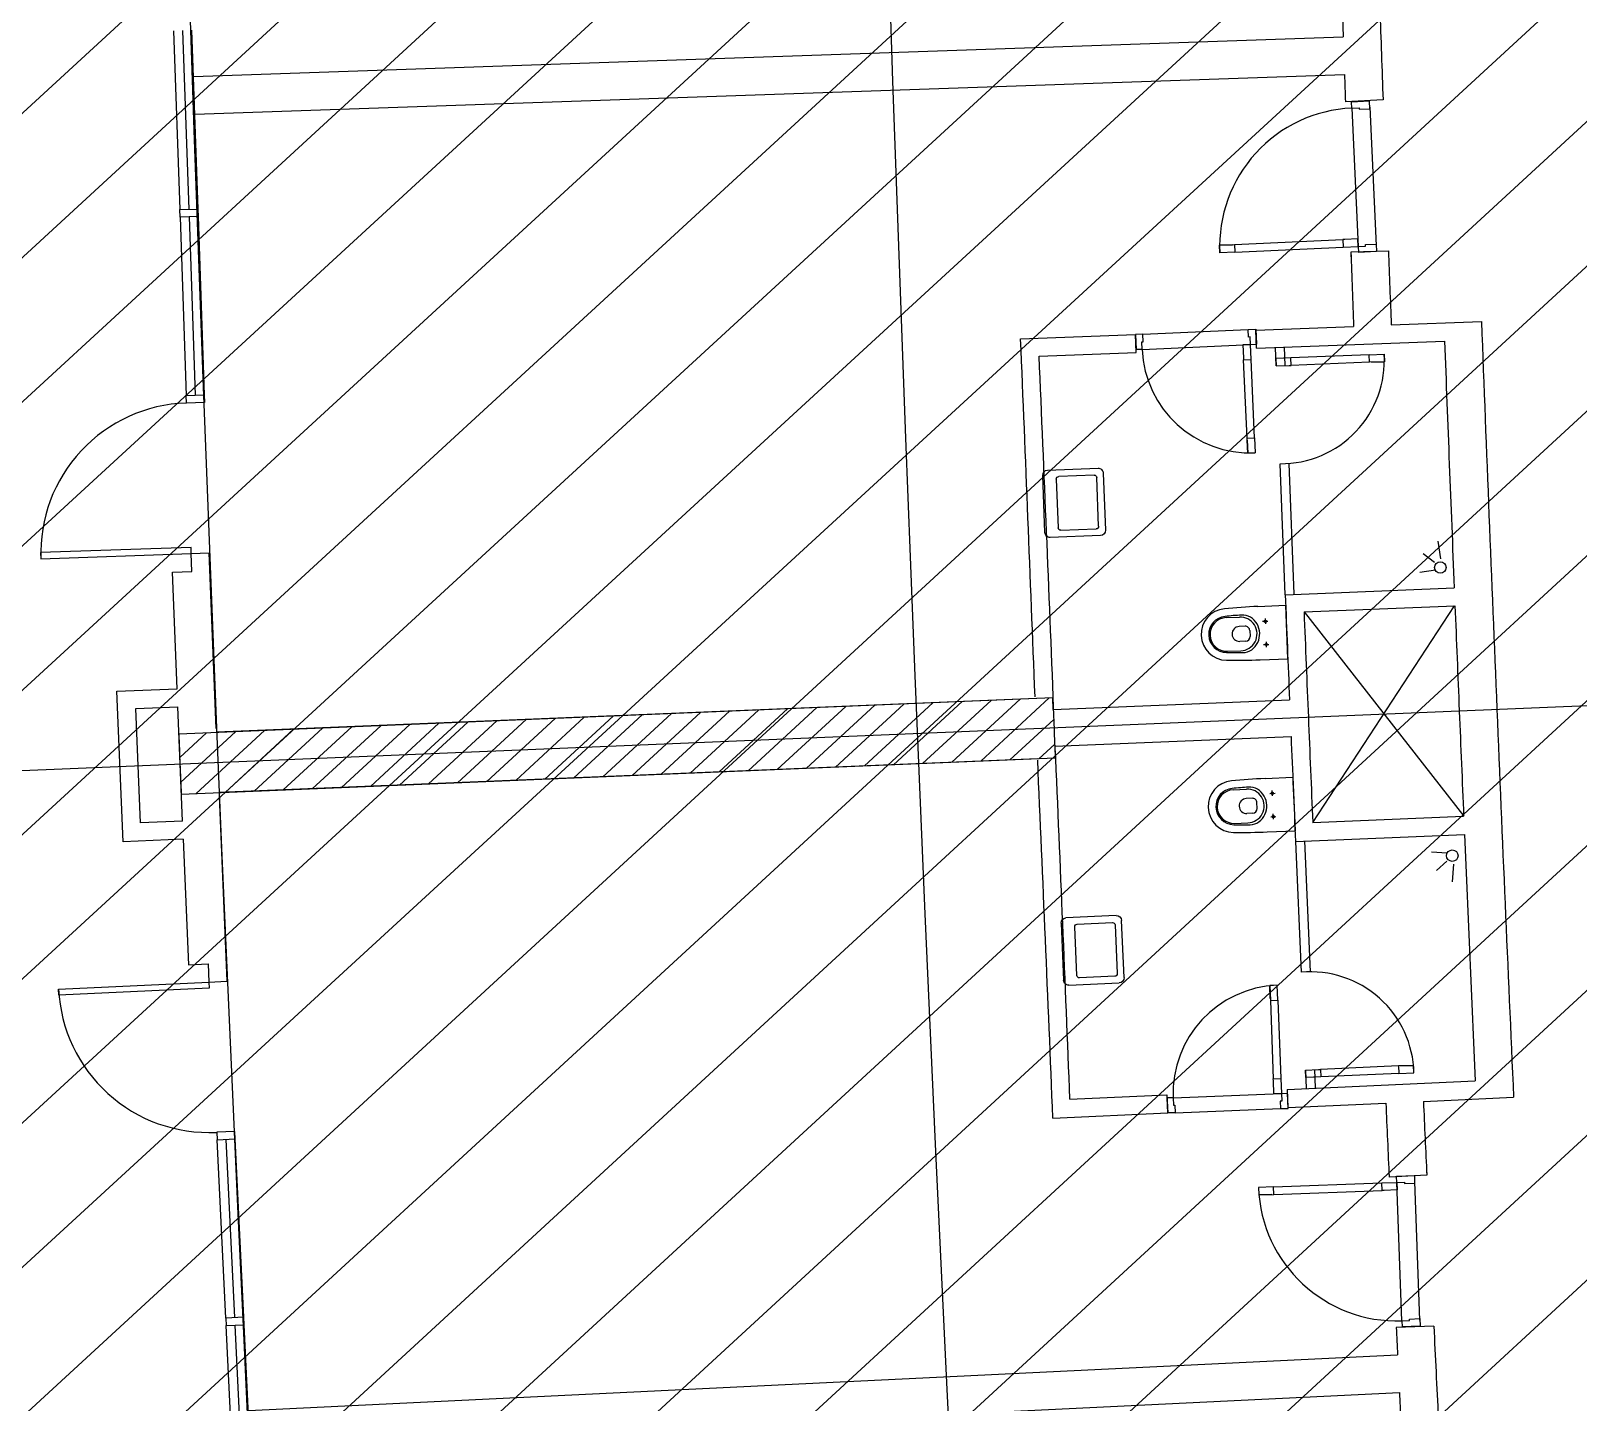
# Model space of a CAD drawing. Extents: x -678889171 to 586587, y -792238163 to 335485.
# Drawn here: x -678784706 to -678774428, y -792076252 to -792067143 of the extents above; entities that cross this region are included whole.
import ezdxf
from ezdxf.enums import TextEntityAlignment as Align

# ---------------------------------------------------------------- set-up
doc = ezdxf.new("R2010")
doc.units = 0
doc.header["$MEASUREMENT"] = 0
for name, color, linetype in [('A-FLOR-PATT', 252, 'Continuous'), ('A-SITE-PATT', 252, 'Continuous'), ('A-WALL', 252, 'Continuous')]:
    doc.layers.add(name, color=color, linetype=linetype)
doc.layers.add('BASEMENT3 LAYOUT$0$HATCH7', color=252, linetype='Continuous', lineweight=15)
doc.styles.add('Ground floor Towers$0$$Bas01-Rname$0$EN-SC', font='swissc.ttf')
doc.styles.add('Ground floor Towers$0$$Bas01-Rname$0$EN-SCL', font='swisscl.ttf')
doc.styles.add('Ground floor Towers$0$04-Ground Floor$0$V2-lower ground$0$LEVEL  FOR LICENSE LOWER GR$0$$LG- LEVEL$0$AR-SR', font='sarb.shx')

# ---------------------------------------------------------------- blocks, each defined once
blk = doc.blocks.new('A$C61C61320')
at = {"layer": 'BASEMENT3 LAYOUT$0$HATCH7'}
h = blk.add_hatch(dxfattribs=at)
h.set_pattern_fill('JIS_WOOD', color=256, scale=1000, style=0)
h.set_pattern_definition([(45, (-95575.72641586163, -175160.5677797335), (-499.9999991609842, 499.9999991609843), [])])
edge = h.paths.add_edge_path()
edge.add_line((-93671.42387769371, -154054.9431899884), (-93352.28011348587, -174711.9075518902))
edge.add_line((-93352.28011348587, -174711.9075518902), (-49398.28305342048, -174321.9428492732))
edge.add_arc((-49194.7644366367, -173977.2776182104), 400.2673467584944, 239.4389137010584, 436.7722825904112)
edge.add_line((-49103.17453308101, -173587.6300358392), (-49353.17453308101, -169321.0603725039))
edge.add_arc((765187.6152318742, -69570.4512780355), 820625.9088071947, 178.5717505264322, 186.9818142228341, ccw=False)
edge.add_line((-55183.34322072996, -49116.28952082794), (-86992.42594180122, -47875.38068783496))
edge.add_line((-86992.42594180116, -47875.38068783496), (-86999.8191618316, -136404.81269691))
edge.add_line((-86999.81916183163, -136404.81269691), (-87007.19406194473, -152784.6622732603))
edge.add_line((-87007.19406194473, -152784.6622732603), (-93671.42387769371, -154054.9431899884))
blk = doc.blocks.new('GR')
at = {"layer": 'A-FLOR-PATT'}
for p, q in [((15644.86519841677, 117404.1808593314), (23266.28049286607, 117978.7853069308)), ((15500.81848918859, 117702.0352099835), (15590.15968795282, 116517.3993375723)), ((15560.72155114912, 117706.5529091206), (15650.06202758697, 116521.916996628)), ((15620.47867615954, 117711.0596021553), (15709.81987492377, 116526.4237297441)), ((15663.66020830872, 117154.8883652543), (23285.07550275787, 117729.4928128536)), ((23547.88349389802, 117569.8579586078), (23298.69716780072, 117548.1286818555)), ((23547.76775611949, 117569.8478661672), (23298.69716780072, 117548.1286818555)), ((23458.00026437418, 117558.0985927245), (23338.45391883728, 117547.6740414758)), ((23341.92876925354, 117507.8252596301), (23338.45391883728, 117547.6740414758)), ((23341.92876925354, 117507.8252596301), (23391.73974656063, 117512.1688226504)), ((23341.92876925354, 117507.8252596301), (23421.85032882758, 116591.3032771798)), ((23391.73974656063, 117512.1688226504), (23392.60845916469, 117502.206627189)), ((23392.60845916469, 117502.206627189), (23462.34382739451, 117508.2876154175)), ((23462.34382739451, 117508.2876154175), (23458.00026437418, 117558.0985927245)), ((23461.47511479052, 117518.2498108789), (23541.39667436455, 116601.7278284285)), ((22500.9847833569, 116561.1926949128), (22600.60673797107, 116569.8798209535)), ((22500.9847833569, 116561.1926949128), (22587.65588387123, 116568.7504945682)), ((22587.65588387123, 116568.7504945682), (22500.9847833569, 116561.1926949128)), ((22505.32834637723, 116511.3817176057), (22500.9847833569, 116561.1926949128)), ((22600.60673797107, 116569.8798209535), (23317.88481119308, 116632.4271284462)), ((22600.60673797107, 116569.8798209535), (22604.95030099139, 116520.0688436464)), ((22604.95030099139, 116520.0688436464), (23322.22837421341, 116582.6161511391)), ((23330.83566529293, 116633.5564548315), (23317.88481119308, 116632.4271284462)), ((23317.88481119308, 116632.4271284462), (23322.22837421341, 116582.6161511391)), ((23322.22837421341, 116582.6161511391), (23421.85032882758, 116591.3032771798)), ((23417.50676580725, 116641.1142544868), (23330.83566529293, 116633.5564548315)), ((23624.68331882451, 116568.8367873985), (23374.33121094388, 116551.2160177929)), ((23624.56908847216, 116568.8287474155), (23374.33121094388, 116551.2160177929)), ((23421.85032882758, 116591.3032771798), (23417.50676580725, 116641.1142544868)), ((23421.85032882757, 116591.3032771798), (23471.66130613466, 116595.6468402001)), ((23421.85032882757, 116591.3032771798), (23425.32517924384, 116551.4544953341)), ((23544.87152478074, 116561.8790465829), (23425.32517924384, 116551.4544953341)), ((23470.79259353059, 116605.6090356615), (23540.52796176041, 116611.69002389)), ((23471.66130613466, 116595.6468402001), (23470.79259353059, 116605.6090356615)), ((23540.52796176041, 116611.69002389), (23544.87152478074, 116561.8790465829)), ((15590.15968579133, 116517.3993662325), (15709.81987492377, 116526.4237297441)), ((15593.91983509302, 116467.5409827542), (15590.15968579133, 116517.3993662325)), ((15713.58003616718, 116476.5653471664), (15593.91983509302, 116467.5409827542)), ((15593.91983725594, 116467.5409540765), (15683.06248047846, 115285.5377057303)), ((15653.82289921647, 116472.0586532136), (15742.96555546304, 115290.0553914204)), ((15709.81987492377, 116526.4237297441), (15713.58003616718, 116476.5653471664)), ((15713.5800242269, 116476.5653462483), (15802.7226696109, 115294.5620692418)), ((22604.95030099139, 116520.0688436464), (22505.32834637723, 116511.3817176057)), ((22765.13872309589, 116008.4332982464, -6.574195595121094e-08), (23413.53642684665, 116059.2411417047, -6.574195595121094e-08)), ((23662.77242530907, 116078.7710436781, -6.574195595121094e-08), (24261.05158075559, 116125.6516441158, -6.574195595121094e-08)), ((21206.61823748575, 115886.3090766441, -6.574195595121094e-08), (21967.5637875496, 115945.9360650869, -6.574195595121094e-08)), ((22017.38227231319, 115950.1926571347, -6.574195713362945e-08), (21967.56378754962, 115945.9360650869, -6.574195721245735e-08)), ((21977.77986131836, 115826.3687422894, -6.574195595121094e-08), (21967.5637875496, 115945.9360650869, -6.574195595511163e-08)), ((21967.56378754962, 115945.9360650869, -6.574195721245735e-08), (21976.07697164511, 115846.2990955598, -6.574195720920686e-08)), ((22017.38227231317, 115950.1926571347, -6.574195713362945e-08), (22714.841059003, 116009.7849458032, -6.574195603003884e-08)), ((22021.63886436092, 115900.3741723711, -6.57419571320042e-08), (22017.38227231319, 115950.1926571347, -6.574195713362945e-08)), ((22714.841059003, 116009.7849458032, -6.574195603003884e-08), (22764.65954376657, 116014.0415378509, -6.574195595121094e-08)), ((22719.09765105074, 115959.9664610396, -6.57419560284136e-08), (22714.841059003, 116009.7849458032, -6.574195603003884e-08)), ((22729.06134800346, 115960.8177794492, -6.574195601264801e-08), (22719.09765105074, 115959.9664610396, -6.57419560284136e-08)), ((22733.31794005121, 115910.9992946856, -6.574195601102278e-08), (22729.06134800346, 115960.8177794492, -6.574195601264801e-08)), ((22764.65954376657, 116014.0415378509, -6.574195595121094e-08), (22773.17272786206, 115914.4045683238, -6.574195594796045e-08)), ((22775.35479686465, 115888.865975449, -6.57419572122744e-08), (22765.13872309589, 116008.4332982464, -6.574195721617507e-08)), ((22775.35479686465, 115888.865975449, -6.574195595121094e-08), (24021.20170252652, 115986.4893849546, -6.574195595121094e-08)), ((22015.93175945596, 115849.704369198, -6.574195714614455e-08), (21976.07697164511, 115846.2990955598, -6.574195720920686e-08)), ((22011.67516740821, 115899.5228539616, -6.574195714776979e-08), (22021.63886436092, 115900.3741723711, -6.57419571320042e-08)), ((22015.93175945596, 115849.704369198, -6.574195714614455e-08), (22011.67516740821, 115899.5228539616, -6.574195714776979e-08)), ((22015.93175945596, 115849.704369198, -6.574195714614455e-08), (22733.31794005121, 115910.9992946856, -6.574195601102278e-08)), ((22733.31794005121, 115910.9992946856, -6.574195608702276e-08), (22683.49945528765, 115906.7427026379, -6.574195608702276e-08)), ((22683.49945528765, 115906.7427026379, -6.574195608702276e-08), (22690.90592545074, 115820.0585391493, -6.574195608702276e-08)), ((22733.31794005121, 115910.9992946856, -6.574195601102278e-08), (22773.17272786206, 115914.4045683238, -6.574195594796045e-08)), ((22741.83112414672, 115811.3623251585, -6.574195608702276e-08), (22733.31794005121, 115910.9992946856, -6.574195608702276e-08)), ((22910.36348698027, 115775.448020857), (22900.55802238312, 115897.3141068429)), ((22970.17020587284, 115780.2601280157), (22960.37479249825, 115902.0012935411)), ((23524.35615957114, 115875.0120605738), (23006.03126250253, 115833.3071318652)), ((23524.35615957114, 115875.0120605738), (23624.03402439202, 115883.0322391716)), ((23528.36624887005, 115825.1731281634), (23524.35615957114, 115875.0120605738)), ((23624.03402439202, 115883.0322391716), (23628.04411369094, 115833.1933067612)), ((21333.99610863096, 115775.9224437626, -6.574195595121094e-08), (21977.77986131836, 115826.3687422894, -6.574195595121094e-08)), ((22690.90592545074, 115820.0585391493, -6.574195608702276e-08), (22692.01263938315, 115807.1057331107, -6.574195608702276e-08)), ((22692.01263938315, 115807.1057331107, -6.574195608702276e-08), (22741.83112414672, 115811.3623251585, -6.574195608702276e-08)), ((22736.28119667974, 115288.9934915697, -6.574195606969766e-08), (22692.01263938315, 115807.1057331107, -6.574195608660019e-08)), ((22786.0996814433, 115293.2500836175, -6.574195599086977e-08), (22741.83112414672, 115811.3623251585, -6.574195600777229e-08)), ((23006.03126250253, 115833.3071318652), (22906.35339768163, 115825.2869532674)), ((22906.35339768163, 115825.2869532674), (22910.36348698054, 115775.448020857)), ((22966.1698999935, 115829.9774683241), (22906.82762366664, 115825.4474892402)), ((22910.36348698054, 115775.448020857), (22997.08322937472, 115782.4255762371)), ((22997.08322937472, 115782.4255762371), (23010.04135180144, 115783.4681994548)), ((23010.04135180144, 115783.4681994548), (23006.03126250253, 115833.3071318652)), ((23528.36624887005, 115825.1731281634), (23010.04135180144, 115783.4681994548)), ((23628.04411369094, 115833.1933067612), (23528.36624887005, 115825.1731281634)), ((23628.04411369094, 115833.1933067612), (23541.32437129675, 115826.2157513811)), ((23541.32437129675, 115826.2157513811), (23628.04411369094, 115833.1933067612)), ((15683.06248047846, 115285.5377057303), (15802.7226696109, 115294.5620692418)), ((15686.82262978014, 115235.6793222519), (15683.06248047846, 115285.5377057303)), ((15806.48283085431, 115244.7036866641), (15686.82262978014, 115235.6793222519)), ((15802.7226696109, 115294.5620692418), (15806.48283085431, 115244.7036866641)), ((22736.28119667975, 115288.9934915697, -6.574195606644719e-08), (22786.09968144331, 115293.2500836175, -6.574195606644719e-08)), ((22744.79438077525, 115189.3565220426, -6.574195606644719e-08), (22736.28119667975, 115288.9934915697, -6.574195606644719e-08)), ((22744.79438077525, 115189.3565220426, -6.574195606644719e-08), (22737.38791061216, 115276.0406855312, -6.574195606644719e-08)), ((22737.38791061216, 115276.0406855312, -6.574195606644719e-08), (22744.79438077525, 115189.3565220426, -6.574195606644719e-08)), ((22786.09968144331, 115293.2500836175, -6.574195606644719e-08), (22794.61286553881, 115193.6131140904, -6.574195606644719e-08)), ((22794.61286553881, 115193.6131140904, -6.574195606644719e-08), (22744.79438077525, 115189.3565220426, -6.574195606644719e-08)), ((23032.32996179179, 114259.6017537557), (22962.51420119784, 115127.29888319)), ((23092.12837463716, 114264.5170916638), (23022.3209200904, 115132.1109903486)), ((-9120, 110795), (37425, 114620)), ((24054.99401493465, 114540.4272752455), (24032.66834525521, 114655.8898345984)), ((24014.84481356597, 114514.3558139731), (23937.11484217919, 114567.5837685445)), ((24022.18635553571, 114462.5835470639), (23919.54872654469, 114442.7376869482)), ((23032.32996179179, 114259.6017537557), (24151.84343536865, 114351.6240458795)), ((15755.94895618139, 114278.1711053891), (14758.78089260741, 114202.9656142713)), ((14758.78089260741, 114202.9656142713), (14761.78911225495, 114163.0788919874)), ((14761.78911225495, 114163.0788919874), (15758.95717582889, 114238.2843831052)), ((15758.95717582889, 114238.2843831052), (15755.94895618139, 114278.1711053891)), ((15758.92737337454, 114238.8258263222), (15878.23561809032, 114247.7260563918)), ((15768.62353325777, 114119.2157124628), (15758.92737337454, 114238.8258263222)), ((15972.71013479779, 113082.3051231284), (15878.23561809032, 114247.7260563918)), ((23161.60861525897, 114149.8235481629), (24161.57470565964, 114232.0192285693)), ((23276.29966224455, 112754.5293269531), (24158.24799984079, 114231.7457784484)), ((15638.61935796455, 114109.5175807631), (15768.62353325777, 114119.2157124628)), ((15701.33037357847, 113335.9255806158), (15638.61935796455, 114109.5175807631)), ((22645.59199287599, 114091.2819882018), (22733.75745139624, 114098.9548434907)), ((22854.39909628839, 114174.2474828295), (23038.03219333022, 114189.2282063359)), ((22905.20378376801, 114095.6180380143), (22908.04961731743, 114060.7339265679)), ((23066.89707647433, 113835.4036473789), (23038.03219333022, 114189.2282063359)), ((23161.60861525894, 114149.823548163), (24276.32036878306, 112836.7294967224)), ((22773.99392758951, 114039.3631606689), (22735.03726176936, 114036.1850895652)), ((22806.33388044312, 114011.9017796143), (22809.52121401847, 113972.8315747942)), ((22889.18464481949, 114076.7530655165), (22924.06875626595, 114079.5988990659)), ((22782.05983296387, 113940.4916219406), (22743.10316714371, 113937.313550837)), ((22901.78762196692, 113922.2662862536), (22936.67173341338, 113925.112119803)), ((22917.80676091544, 113941.1312587515), (22920.65259446486, 113906.2471473051)), ((22663.77072550611, 113868.4478259037), (22752.01403915235, 113875.1663362373)), ((22883.2639794325, 113820.4229238726), (23066.89707647433, 113835.4036473789)), ((21516.86465109533, 113512.2096445919), (15724.71924906058, 113036.1041677129)), ((21516.86465109536, 113512.2096445919), (15976.48353617848, 113058.6128866878)), ((20670.76910805437, 113041.3128444725), (21108.04733290456, 113478.6054874577)), ((20863.37421146964, 113057.144688849), (21300.65243631983, 113494.4373318342)), ((21055.97931488484, 113072.9765332255), (21493.257539735, 113510.2691762107)), ((21523.23061825261, 113434.4498090438), (21516.86465109536, 113512.2096445919)), ((21523.23061825261, 113434.4498090438), (23088.98398261257, 113563.8002222908)), ((19515.13848756306, 112946.3217782137), (19952.41671241334, 113383.614421199)), ((19707.74359097829, 112962.1536225902), (20145.02181582854, 113399.4462655755)), ((19900.3486943935, 112977.9854669666), (20337.62691924378, 113415.2781099519)), ((20092.95379780873, 112993.8173113431), (20530.23202265898, 113431.1099543284)), ((20285.55890122399, 113009.6491557196), (20722.83712607418, 113446.9417987048)), ((20478.16400463917, 113025.4810000961), (20915.44222948936, 113462.7736430813)), ((21248.58441830004, 113088.808377602), (21528.64510095501, 113368.8782945442)), ((15303.03324354824, 113303.1861723066), (15701.3303734276, 113335.9255806175)), ((15384.95541990746, 112306.5474428663), (15303.03324354824, 113303.1861723066)), ((18166.90276365649, 112835.4988675783), (18604.18098850691, 113272.7915105638)), ((18359.50786707169, 112851.3307119548), (18796.78609192211, 113288.6233549403)), ((18552.11297048692, 112867.1625563313), (18989.39119533729, 113304.4551993167)), ((18744.71807390216, 112882.9944007078), (19181.99629875252, 113320.2870436931)), ((18937.32317731739, 112898.8262450843), (19374.60140216773, 113336.1188880696)), ((19129.92828073265, 112914.6580894608), (19567.20650558293, 113351.9507324461)), ((19322.5333841478, 112930.4899338372), (19759.81160899813, 113367.7825768225)), ((21543.09449068509, 113192.7640967682), (23108.95595795073, 113320.8276232264)), ((15432.46055237742, 113193.4201843161), (15711.07595379311, 113216.3219341406)), ((15494.72140614364, 112435.9747531871), (15432.46055237742, 113193.4201843161)), ((15773.33622746583, 112458.8835093978), (15711.07595349512, 113216.3219395502)), ((17011.27214316512, 112740.5078013195), (17448.55036801565, 113177.800444305)), ((17203.87724658035, 112756.339645696), (17641.15547143086, 113193.6322886815)), ((17396.48234999561, 112772.1714900724), (17833.76057484609, 113209.4641330579)), ((17589.08745341082, 112788.0033344489), (18026.3656782613, 113225.2959774344)), ((17781.69255682599, 112803.8351788253), (18218.9707816765, 113241.1278218109)), ((17974.29766024128, 112819.6670232019), (18411.57588509168, 113256.9596661873)), ((21441.18952171528, 113104.6402219785), (21542.07114664887, 113205.5251732265)), ((15750.90111468569, 112717.5524832257), (16100.31464410925, 113066.9775336699)), ((15757.48489423384, 112637.448410606), (21549.63029626847, 113113.5538874855)), ((15855.6415226738, 112645.5167350607), (16292.9197475244, 113082.8093780463)), ((21432.60397152945, 113103.9345029087), (16007.55959659022, 112658.0041679562)), ((21432.60397152945, 113103.9345029087), (16007.55959659022, 112658.0041679562)), ((16048.24662608904, 112661.3485794371), (16485.5248509396, 113098.6412224227)), ((16240.85172950427, 112677.1804238136), (16678.12995435484, 113114.4730667992)), ((16433.45683291944, 112693.01226819), (16870.73505777004, 113130.3049111756)), ((16626.06193633471, 112708.8441125666), (17063.34016118525, 113146.1367555521)), ((16818.66703974994, 112724.675956943), (17255.94526460045, 113161.9685999286)), ((15737.47506899186, 112880.9056045434), (15907.70954069402, 113051.1456892933)), ((22739.19713216633, 112950.8345325092), (22827.35309109677, 112958.6157720907)), ((22947.9020804959, 113034.056670652), (23131.51662155277, 113049.2631402759)), ((23131.51662155277, 113049.2631402759), (23160.81647269434, 112695.4743350219)), ((22867.66279854397, 112899.0736007875), (22828.7100692653, 112895.847638992)), ((22903.27185166121, 112832.585742226), (22900.03648781684, 112871.6519990315)), ((22982.80746179684, 112936.6050921627), (23017.68804823034, 112939.4938098809)), ((23001.69211387268, 112920.609157805), (22998.8033961545, 112955.4897442385)), ((22875.85024990522, 112800.2120529531), (22836.89752062656, 112796.9860911576)), ((22995.60035454879, 112782.1339236715), (23030.48094098229, 112785.0226413897)), ((23014.48500662463, 112766.1379893139), (23011.59628890645, 112801.0185757473)), ((23276.29966224455, 112754.5293269531), (24276.26575266634, 112836.7250073613)), ((22757.64980205402, 112728.022887434), (22845.88478931764, 112734.849878496)), ((22977.20193163747, 112680.2678653979), (23160.81647269434, 112695.4743350219)), ((23166.68233111769, 112625.1142374814), (24286.19580471921, 112717.1365296072)), ((16009.57511471668, 112633.8176881013), (16111.64368275604, 111408.9815865066)), ((23166.6823311178, 112625.1142374814), (23239.49308474127, 111757.6632781305)), ((23226.48074396318, 112630.0295753896), (23299.28283522232, 111762.6818175011)), ((24176.39802582282, 112586.4941922083), (24071.89734647574, 112589.3136007692)), ((15773.33622746583, 112458.8835093978), (15494.72140614364, 112435.9747531871)), ((24177.60910687468, 112534.2180108052), (24109.61425073618, 112469.0116987001)), ((24221.47670964098, 112515.0526020968), (24218.3050061292, 112397.4941977363)), ((15783.2525490481, 112339.2868619985), (15384.95541990746, 112306.5474428663)), ((15783.2525490481, 112339.2868619985), (15852.675105178, 111506.2071524832)), ((23084.67409374315, 111664.8219308624, -6.574195606644719e-08), (23034.82922253616, 111660.8863477599, -6.574195606644719e-08)), ((23034.82922253616, 111660.8863477599, -6.574195606644719e-08), (23041.67713713448, 111574.1562718597, -6.574195606644719e-08)), ((23041.67713713448, 111574.1562718597, -6.574195606644719e-08), (23034.82922253616, 111660.8863477599, -6.574195606644719e-08)), ((23034.82922253616, 111660.8863477599, -6.574195606644719e-08), (23042.70038874112, 111561.1966053459, -6.574195606644719e-08)), ((23092.54525994811, 111565.1321884484, -6.574195606644719e-08), (23084.67409374315, 111664.8219308624, -6.574195606644719e-08)), ((23042.70038874112, 111561.1966053459, -6.574195606644719e-08), (23092.54525994811, 111565.1321884484, -6.574195606644719e-08)), ((23042.70038874111, 111561.1966053459, -6.574195606969766e-08), (23083.6304530069, 111042.8099447932, -6.574195608660019e-08)), ((23092.5452599481, 111565.1321884484, -6.574195599086977e-08), (23133.47532421389, 111046.7455278957, -6.574195600777229e-08)), ((15852.675105178, 111506.2071524832), (15982.4543360082, 111517.8623346728)), ((15982.4543360082, 111517.8623346728), (15992.41989207495, 111398.2743647669)), ((14996.36894012109, 111309.4942047203), (15992.42149630235, 111398.2597286069)), ((15995.97211721272, 111358.4176266148), (14999.91956103144, 111269.6521027281)), ((15992.41989207495, 111398.2743647669), (16111.64368275604, 111408.9815865066)), ((15992.42149630235, 111398.2597286069), (15995.97211721272, 111358.4176266148)), ((14999.91956103144, 111269.6521027281), (14996.36894012109, 111309.4942047203)), ((23293.88098672921, 111109.6980338702), (23380.57612492671, 111116.9749159574)), ((23298.0631028713, 111059.8732418026), (23293.88098672921, 111109.6980338702)), ((23293.88098672908, 111109.6980338702), (23304.10709111625, 110987.8665238305)), ((23353.67073721014, 111114.7165732407), (23363.88635919231, 110993.009948219)), ((23380.57612492671, 111116.9749159574), (23393.53057086427, 111118.0622661543)), ((23911.70840836654, 111161.556274032), (23393.53057086427, 111118.0622661543)), ((23393.53057086427, 111118.0622661543), (23397.71268700635, 111068.2374740868)), ((23915.89052450862, 111111.7314819644), (23397.71268700635, 111068.2374740868)), ((24011.35799250158, 111169.9205063161), (23911.70840836654, 111161.5562740319)), ((23911.70840836654, 111161.5562740319), (23915.89052450862, 111111.7314819644)), ((23915.89052450862, 111111.7314819644), (24015.54010864366, 111120.0957142486)), ((24011.35799250158, 111169.9205063161), (23924.66285430409, 111162.6436242289)), ((23924.66285430409, 111162.6436242289), (24011.35799250158, 111169.9205063161)), ((24015.54010864366, 111120.0957142486), (24011.35799250158, 111169.9205063161)), ((23083.6304530069, 111042.8099447932, -6.574195608702276e-08), (23133.47532421389, 111046.7455278957, -6.574195608702276e-08)), ((23084.65370461354, 111029.8502782794, -6.574195608702276e-08), (23083.6304530069, 111042.8099447932, -6.574195608702276e-08)), ((23091.50161921185, 110943.1202023792, -6.574195608702276e-08), (23084.65370461354, 111029.8502782794, -6.574195608702276e-08)), ((23133.47532421389, 111046.7455278957, -6.574195608702276e-08), (23141.34649041884, 110947.0557854817, -6.574195608702276e-08)), ((23179.20487811976, 110975.7563713969, -6.574195595121094e-08), (24424.2707018338, 111082.8821715108, -6.574195595121094e-08)), ((23397.71268700635, 111068.2374740868), (23298.0631028713, 111059.8732418026)), ((23357.84265023855, 111065.013338777), (23298.55717806616, 111059.7922987033)), ((21738.74984766826, 110851.819231106, -6.574195595121094e-08), (22382.12998104638, 110907.1758317393, -6.574195595121094e-08)), ((22382.12998104638, 110907.1758317393, -6.574195595121094e-08), (22391.57561427755, 110787.5451799101, -6.574195595511163e-08)), ((22423.58034503819, 110890.383388806, -6.574195714614455e-08), (23141.34649041884, 110947.0557854817, -6.574195601102278e-08)), ((23141.34649041884, 110947.0557854817, -6.574195608702276e-08), (23091.50161921185, 110943.1202023792, -6.574195608702276e-08)), ((23141.34649041884, 110947.0557854817, -6.574195601102278e-08), (23181.22238738443, 110950.2042519637, -6.574195594796045e-08)), ((23141.34649041884, 110947.0557854817, -6.574195601102278e-08), (23145.28207352132, 110897.2109142747, -6.574195601264801e-08)), ((23179.20487811976, 110975.7563713969, -6.57419572122744e-08), (23188.65051135093, 110856.1257195678, -6.574195721617507e-08)), ((23189.0935535894, 110850.5145095498, -6.574195595121094e-08), (23181.22238738443, 110950.2042519637, -6.574195594796045e-08)), ((23188.65051135093, 110856.1257195678, -6.574195595121094e-08), (23836.75439152925, 110911.888752653, -6.574195595121094e-08)), ((24085.83413183525, 110933.3196408551, -6.574195595121094e-08), (24683.62550856938, 110984.7537725405, -6.574195595121094e-08)), ((22423.58034503819, 110890.383388806, -6.574195714614455e-08), (22383.70444807259, 110887.2349223241, -6.574195720920686e-08)), ((22391.57561427755, 110787.5451799101, -6.574195721245735e-08), (22383.70444807259, 110887.2349223241, -6.574195720920686e-08)), ((22423.58034503819, 110890.383388806, -6.574195714614455e-08), (22427.51592814067, 110840.538517599, -6.574195714776979e-08)), ((22427.51592814067, 110840.538517599, -6.574195714776979e-08), (22437.48490238206, 110841.3256342195, -6.57419571320042e-08)), ((22437.48490238206, 110841.3256342195, -6.57419571320042e-08), (22441.42048548455, 110791.4807630126, -6.574195713362945e-08)), ((22441.42048548454, 110791.4807630126, -6.574195713362945e-08), (23139.24868238239, 110846.5789264473, -6.574195603003884e-08)), ((23145.28207352132, 110897.2109142747, -6.574195601264801e-08), (23135.31309927992, 110896.4237976542, -6.57419560284136e-08)), ((23135.31309927992, 110896.4237976542, -6.57419560284136e-08), (23139.24868238239, 110846.5789264473, -6.574195603003884e-08)), ((23139.24868238239, 110846.5789264473, -6.574195603003884e-08), (23189.0935535894, 110850.5145095498, -6.574195595121094e-08)), ((21631.10713794542, 110722.1142665907, -6.574195595121094e-08), (22391.57561427755, 110787.5451799101, -6.574195595121094e-08)), ((22441.42048548455, 110791.4807630126, -6.574195713362945e-08), (22391.57561427755, 110787.5451799101, -6.574195721245735e-08)), ((16203.78004811447, 110413.1373681677), (16084.25375650866, 110402.4852092731)), ((16084.25375650866, 110402.4852092731), (16088.69215305381, 110352.6826213689)), ((16208.21843273126, 110363.3347792005), (16203.78004811447, 110413.1373681677)), ((23832.02303543956, 110380.6190180525), (23931.72636808928, 110388.316125206)), ((24128.16820050235, 110443.602393595), (23878.29908089004, 110420.1057447715)), ((24128.0541905273, 110443.5916725729), (23878.29908089004, 110420.1057447715)), ((24048.29152440743, 110437.4339868501), (23928.64752522787, 110428.1974582659)), ((23931.72636808928, 110388.316125206), (23928.64752522787, 110428.1974582659)), ((23931.72636808928, 110388.316125206), (23981.57803441414, 110392.1646787828)), ((23931.72636808928, 110388.316125206), (23935.57492166604, 110338.4644588811)), ((24002.53975390175, 109471.0454648286), (23931.72636808928, 110388.316125206)), ((23981.57803441414, 110392.1646787828), (23982.34774512949, 110382.1943455178)), ((24052.1400779842, 110387.5823205252), (24048.29152440743, 110437.4339868501)), ((24122.18375308139, 109480.2819934128), (24051.37036726891, 110397.5526537902)), ((16088.69215305381, 110352.6826213689), (16208.21843273126, 110363.3347792005)), ((16193.91417106896, 109172.00213247), (16088.69215305381, 110352.6826213689)), ((16253.75019900363, 109177.3346927127), (16148.52819163989, 110358.0151970063)), ((16313.44045329772, 109182.6542616734), (16208.21843273126, 110363.3347792005)), ((23114.15904036157, 110325.1998465471), (23014.45570771186, 110317.5027393935)), ((23014.45570771186, 110317.5027393935), (23018.30426128862, 110267.6510730687)), ((23114.15904036157, 110325.199846547), (23832.02303543956, 110380.6190180525)), ((23118.00759393834, 110275.3481802222), (23114.15904036157, 110325.1998465471)), ((23118.00759393834, 110275.3481802222), (23835.87158901633, 110330.7673517276)), ((23835.87158901633, 110330.7673517276), (23832.02303543956, 110380.6190180525)), ((23848.83302226079, 110331.7679756576), (23835.87158901633, 110330.7673517276)), ((23935.57492166604, 110338.4644588811), (23848.83302226079, 110331.7679756576)), ((23982.34774512949, 110382.1943455178), (24052.1400779842, 110387.5823205252)), ((23018.30426128862, 110267.6510730687), (23118.00759393834, 110275.3481802222)), ((23018.30426128862, 110267.6510730687), (23105.04616069388, 110274.3475562922)), ((23105.04616069388, 110274.3475562922), (23018.30426128862, 110267.6510730687)), ((24002.53975390175, 109471.0454648286), (24052.39142022661, 109474.8940184053)), ((24002.53975390175, 109471.0454648286), (24005.61859676316, 109431.1641317687)), ((24051.62170951126, 109484.8643516703), (24121.41404236596, 109490.2523266778)), ((24052.39142022661, 109474.8940184053), (24051.62170951126, 109484.8643516703)), ((24121.41404236596, 109490.2523266778), (24125.26259594273, 109440.4006603529)), ((24215.85959859221, 109443.4764930109), (23966.4697200372, 109424.2235696911)), ((24215.74376627113, 109443.4675507443), (23966.4697200372, 109424.2235696911)), ((24125.26259594273, 109440.4006603529), (24005.61859676316, 109431.1641317687)), ((16313.44046522752, 109182.6542627189), (16193.91417362171, 109172.0021038243)), ((16193.91417362171, 109172.0021038243), (16198.35257016685, 109122.1995159202)), ((16317.87884984431, 109132.8516737518), (16313.44046522752, 109182.6542627189)), ((16369.70029806536, 108565.4327548243), (23982.64649727441, 109243.0694787501)), ((16198.35257016685, 109122.1995159202), (16317.87884984431, 109132.8516737518)), ((16303.80893014789, 107938.8893757416), (16198.35256761554, 109122.1995445484)), ((16363.64495808256, 107944.2219359843), (16258.18787638449, 109127.5320262891)), ((16423.33521237665, 107949.541504945), (16317.87884984431, 109132.8516737518)), ((16391.86543963804, 108316.4172804074), (24004.81163884724, 108994.0540043332))]:
    blk.add_line(p, q, dxfattribs=at)
at = {"layer": 'A-FLOR-PATT', "extrusion": (-4.060022355157814e-17, -3.231194844698099e-18, -1)}
for p, q in [((21420.90426233952, 115022.1335911816, -6.574195846831901e-08), (21755.15180657554, 115048.4253688348, -6.574197212379787e-08)), ((21791.20573876449, 115017.6297921764, -6.574197348808908e-08), (21821.00308677147, 114638.8159087091, -6.57419734738466e-08)), ((21419.90603368828, 114607.2657755252, -6.574195708727196e-08), (21390.10868568131, 114986.0796589926, -6.574195710151443e-08)), ((21481.43234561523, 114965.2368376805, -6.574196074192822e-08), (21506.84773068008, 114642.1308782522, -6.574196072978022e-08)), ((21730.80341490963, 115001.668048132, -6.574197098416572e-08), (21496.8301339444, 114983.2638037747, -6.574196142533051e-08)), ((21774.24576606893, 114663.1643003747, -6.574197165416333e-08), (21748.83038100414, 114986.2702598032, -6.574197166631132e-08)), ((21790.20751011319, 114602.7619765198, -6.574197210704203e-08), (21455.95996587718, 114576.4701988667, -6.574195845156315e-08)), ((21524.87469677452, 114626.7330899229, -6.574196141192583e-08), (21758.84797773976, 114645.1373342802, -6.574197097076104e-08))]:
    blk.add_line(p, q, dxfattribs=at)
at = {"layer": 'A-FLOR-PATT', "extrusion": (-4.058290114784311e-17, -3.441933611637659e-18, -1)}
for p, q in [((21997.26812944713, 112083.7293831599, -6.574197210704203e-08), (21663.21373843844, 112055.0877657508, -6.574195845156315e-08)), ((21739.41107214487, 112016.7528640549, -6.574196141192583e-08), (21973.24914585089, 112036.8019962412, -6.574197097076104e-08)), ((22065.99823001912, 111674.5931293233, -6.574197348808908e-08), (22033.53773028892, 112053.1881057997, -6.57419734738466e-08)), ((21632.6724610785, 112018.8181649088, -6.574195708727196e-08), (21665.1329608087, 111640.2231884324, -6.574195710151443e-08)), ((21751.8273302936, 111675.6988189921, -6.574196074192822e-08), (21724.1404334649, 111998.618063634, -6.574196072978022e-08)), ((21991.38394627185, 112021.5313575612, -6.574197165416333e-08), (22019.07084310055, 111698.6121129193, -6.574197166631132e-08)), ((21701.4025616505, 111609.6819110723, -6.574195846831901e-08), (22035.45695265918, 111638.3235284814, -6.574197212379787e-08)), ((22003.80020442058, 111680.4773124986, -6.574197098416572e-08), (21769.96213071444, 111660.4281803123, -6.574196142533051e-08))]:
    blk.add_line(p, q, dxfattribs=at)
at = {"layer": 'A-FLOR-PATT'}
for centre, radius in [((24054.35559276414, 114482.3364130207), 38.24641586430791), ((22906.62670054272, 114078.1759822912), 7.499999999999999), ((22919.22967769015, 113923.6892030283), 7.499999999999999), ((23000.24775501359, 112938.0494510218), 7.5), ((23013.04064776554, 112783.5782825306), 7.5), ((24211.36098905471, 112572.2594902652), 38.24641586430789)]:
    blk.add_circle(centre, radius, dxfattribs=at)
for centre, radius, start, end in [((632160.654919429, 163506.251165366), 618245.8226879981, 171.0764646735087, 189.9103746877842), ((632160.654919429, 163506.251165366), 613595.8226879981, 171.0737824436527, 189.9862451256833), ((632143.4872828473, 163758.7562075804), 610595.8226879983, 184.2827712721473, 184.2998375376214), ((632143.4872828473, 163758.7562075804), 610345.8226879983, 184.2830347701582, 184.3400992637222), ((632143.4872828473, 163758.7562075804), 610595.8226879983, 184.3232964980195, 184.3403627629404), ((23421.85032882758, 116591.3032771798), 919.9999999997044, 94.98363830468196, 184.9836383050973), ((631545.0530707286, 163713.8543624575), 609745.8226879981, 184.4343192073661, 184.4806753226749), ((631545.0530707286, 163713.8543624575), 609995.8226879982, 184.4343192073661, 184.4393923440821), ((631545.0530707286, 163713.8543624575), 609995.8226879981, 184.4343192073661, 184.4806753226749), ((632143.4872827991, 163758.7562082169), 609745.8226879981, 184.4804888921502, 184.7226093253339), ((632143.4872827991, 163758.756208217), 609995.822687998, 184.4917602702984, 184.6458096982444), ((-746723.6115153512, 52441.84740627685), 770546.5835917303, 4.545929740705306, 4.72290686683341), ((22733.31794005121, 115910.9992946856, -6.574195601102278e-08), 719.9999999997044, 184.883606280047, 274.8836062800293), ((22940.40177266041, 115814.2897357441, -3.542665270978251e-08), 687.0797532929839, 271.883030779505, 5.742064298652028), ((-530780.0647503532, 69258.88710467232), 554070.1857841985, 4.574451623905693, 4.815943547157405), ((15758.95716936929, 114238.284382618), 999.9999999999948, 94.31302942772807, 184.3130294280633), ((632160.6549194291, 163506.251165366), 611115.8226915476, 184.622181127561, 184.6876325919031), ((632143.4872827991, 163758.7562082169), 609995.8226879981, 184.6570810802297, 184.7226093253339), ((22655.28410886185, 113979.914079159), 171.5000000000036, 97.87199890129777, 271.4556841460275), ((22655.28410886187, 113979.914079159), 120.5, 97.87199890422555, 271.4556841429183), ((22655.28410886187, 113979.914079159), 111.7888557810301, 94.97380006151201, 274.3538829855844), ((23179.63721622066, 110187.4918889476), 4000.000000000638, 94.66384152364208, 97.87199890127661), ((23179.63721622204, 110187.4918889484), 3949, 96.28816356099209, 97.87199890422555), ((22743.49107637649, 113987.1099725626), 112.2676204798005, 274.3538829855844, 94.97380006151201), ((22758.0602046945, 114013.3347795219), 99.99999999999999, 60.94574462947502, 96.28816356099209), ((22743.49107637649, 113987.1099725626), 130, 308.3819384176566, 60.94574462947502), ((632160.6549194291, 163506.251165366), 610995.8226915476, 184.6334189675217, 184.6990610765893), ((22739.07021445653, 113986.7493202011), 49.59999999999996, 94.66384152360206, 274.6638415236021), ((22776.43321348901, 114009.4624937148), 30, 4.663841523568161, 94.66384152360206), ((22762.11809745138, 113963.5932958017), 99.99999999999999, 273.0395194798161, 308.3819384176566), ((22779.62054706436, 113970.3922888948), 30, 274.6638415236021, 4.663841523568161), ((22558.02585949885, 117807.1785177536), 3949, 271.4556841429183, 273.0395194798161), ((22558.02585949858, 117807.1785177543), 4000.000000000701, 271.4556841460313, 274.6638415236658), ((521176.890653259, 154378.7538464245), 501328.4512367946, 184.6757399302307, 184.7214550943499), ((632184.9501780892, 163254.3320207739), 609995.8226879978, 184.6755128310702, 184.7410410746919), ((632184.9501780892, 163254.3320207739), 609745.8226879978, 184.6755128310702, 184.9176332640571), ((632160.6549194291, 163506.251165366), 610995.8226915476, 184.6990610765893, 184.7647031856569), ((632160.6549194291, 163506.251165366), 611115.8226915476, 184.7104895612759, 184.775941025618), ((-530560.5032159961, 66587.77241820842), 554070.1857841981, 4.582178608438571, 4.823736552767956), ((-746351.6661698676, 47916.88050914562), 770546.5835917299, 4.675215289726224, 4.852255274794967), ((520331.2396676567, 154309.2023401077), 506291.6245423295, 184.675964002973, 184.72123102163), ((22749.02615587357, 112839.4786230576), 171.4999999999947, 97.9424380099943, 271.526123254726), ((22749.02615587359, 112839.4786230576), 120.5, 97.94243801301202, 271.5261232517254), ((23278.04124828788, 109047.7039353945), 4000.000000000627, 94.73428063235424, 97.94243800998872), ((23278.04124828827, 109047.7039353952), 3949, 96.35860267635502, 97.94243801301202), ((22837.22421014115, 112846.782952145), 112.2676204798005, 274.4243220944227, 95.04423917032979), ((22851.76108682731, 112873.0256504859), 100, 61.01618373845336, 96.35860267635502), ((22837.22421014115, 112846.782952145), 130, 308.4523775261908, 61.01618373845336), ((22749.02615587359, 112839.4786230576), 111.7888557810301, 95.04423917032979, 274.4243220944227), ((22832.80379494593, 112846.4168650748), 49.59999999999997, 94.73428063241192, 274.7342806324119), ((22870.13884230242, 112869.175955273), 30, 4.73428063220419, 94.73428063241192), ((22873.37420614678, 112830.1096984675), 30, 274.7342806324119, 4.73428063220419), ((22647.0627638451, 116666.6206006547), 3949, 271.5261232517254, 273.1099585951369), ((22647.06276384388, 116666.6206006553), 4000.000000000571, 271.5261232547428, 274.7342806323774), ((22855.8801284022, 112823.2891931049), 100, 273.1099585951369, 308.4523775261908), ((632184.9501780892, 163254.3320207739), 609995.8226879977, 184.7523124566772, 184.906361885909), ((23329.85868847014, 111076.2827319952, -3.542665270978253e-08), 687.0797532929839, 3.656057858208976, 97.51509137661725), ((23141.34649041884, 110947.0557854817, -6.574195601102278e-08), 719.9999999997044, 94.51451587627852, 184.5145158762457), ((15992.42148984996, 111398.2597280319), 999.9999999999948, 185.0925925037255, 275.0925925042446), ((632184.9501779433, 163254.3320224136), 610595.822687998, 184.9176332616341, 184.9639437431289), ((632184.9501779433, 163254.3320224136), 610345.822687998, 184.9176332616341, 184.9637765735972), ((632184.9501780327, 163254.3320214098), 610345.8226879981, 184.9587298107915, 184.9637765751035), ((632184.9501780327, 163254.3320214098), 610595.8226879981, 184.9587298107915, 184.9639437433092), ((631587.2162554045, 163200.9106804664), 609995.8226879978, 184.9587298107915, 184.9638029510838), ((631587.2162554045, 163200.9106804664), 609995.8226879977, 184.9587298107915, 184.9638029510838), ((23931.72636808928, 110388.316125206), 919.9999999997044, 184.4144838519001, 274.4144838517083), ((632184.9501780327, 163254.3320214098), 610595.8226879981, 185.0577593932671, 185.0748256566115), ((632184.9501780327, 163254.3320214098), 610345.8226879981, 185.0580228924852, 185.1150873838772), ((632184.9501780327, 163254.3320214098), 610595.8226879981, 185.0982846179693, 185.1153508819618)]:
    blk.add_arc(centre, radius, start, end, dxfattribs=at)
at = {"layer": 'A-FLOR-PATT', "extrusion": (-4.060022355157814e-17, -3.231194844698099e-18, -1)}
for centre, radius, start, end in [((-21423.53344010486, 114988.7088367578, 6.57407171158922e-08), 33.52800000000001, 355.5023977833983, 85.50239778033509), ((-21757.78098434088, 115015.000614411, 6.57407171158922e-08), 33.52800000000001, 85.50239778033509, 175.5023977833984), ((-21498.14472282701, 114966.5514265632, 6.574071711589218e-08), 16.76400000000001, 355.5023977833983, 85.50239778033509), ((-21732.11800379225, 114984.9556709204, 6.57407171158922e-08), 16.76400000000001, 85.50239778033509, 175.5023977833984), ((-21453.33078811184, 114609.8949532905, 6.57407171158922e-08), 33.52800000000001, 265.5023977803351, 355.5023977833983), ((-21523.56010789186, 114643.4454671347, 6.57407171158922e-08), 16.76400000000001, 265.5023977803351, 355.5023977833983), ((-21757.53338885709, 114661.849711492, 6.574071711589218e-08), 16.76400000000001, 175.5023977833984, 265.5023977803351), ((-21787.57833234785, 114636.1867309436, 6.57407171158922e-08), 33.52800000000001, 175.5023977833984, 265.5023977803351)]:
    blk.add_arc(centre, radius, start, end, dxfattribs=at)
at = {"layer": 'A-FLOR-PATT', "extrusion": (-4.058290114784311e-17, -3.441933611637659e-18, -1)}
for centre, radius, start, end in [((-21666.07790017931, 112021.6823266498, 6.574069360932852e-08), 33.52800000000001, 355.0994800645854, 85.09948006458532), ((-21974.68122672138, 112020.0992766909, 6.574069360932852e-08), 16.76400000000001, 85.09948006458532, 175.0994800645853), ((-22000.132291188, 112050.3239440589, 6.574069360932853e-08), 33.52800000000001, 85.09948006458532, 175.0994800645853), ((-21740.84315301524, 112000.0501445045, 6.574069360932852e-08), 16.76400000000001, 355.0994800645854, 85.09948006458532), ((-21698.53839990962, 111643.0873501734, 6.574069360932852e-08), 33.52800000000001, 265.0994800645853, 355.0994800645854), ((-21768.53004984406, 111677.1308998626, 6.574069360932852e-08), 16.76400000000001, 265.0994800645853, 355.0994800645854), ((-22002.36812355008, 111697.180032049, 6.574069360932852e-08), 16.76400000000001, 175.0994800645853, 265.0994800645853), ((-22032.59279091831, 111671.7289675825, 6.574069360932852e-08), 33.52800000000001, 175.0994800645853, 265.0994800645853)]:
    blk.add_arc(centre, radius, start, end, dxfattribs=at)
at = {"layer": 'A-FLOR-PATT', "style": 'Ground floor Towers$0$04-Ground Floor$0$V2-lower ground$0$LEVEL  FOR LICENSE LOWER GR$0$$LG- LEVEL$0$AR-SR', "flags": 12}
for tag, p in [('L', (30296.07288644527, 72859.53473235783)), ('P', (30237.50458115668, 72203.99769414036))]:
    blk.add_attdef(tag, text='', height=500, dxfattribs=at).set_placement(p, align=Align.RIGHT)
at = {"layer": 'A-FLOR-PATT'}
for tag, p, height, style in [('N', (85492.25876324323, 56633.4995742733), 250, 'Ground floor Towers$0$$Bas01-Rname$0$EN-SC'), ('N', (89389.48149106537, 56633.4995742733), 250, 'Ground floor Towers$0$$Bas01-Rname$0$EN-SC'), ('N', (94597.61363499537, 56633.4995742733), 250, 'Ground floor Towers$0$$Bas01-Rname$0$EN-SC'), ('AN', (85922.66280553787, 56313.08159666645), 200, 'Ground floor Towers$0$$Bas01-Rname$0$EN-SCL'), ('AN', (89819.88553336001, 56313.08159666645), 200, 'Ground floor Towers$0$$Bas01-Rname$0$EN-SCL'), ('AN', (95028.01767729002, 56313.08159666645), 200, 'Ground floor Towers$0$$Bas01-Rname$0$EN-SCL'), ('SN', (85299.47460008037, 56025.08594095582), 200, 'Ground floor Towers$0$$Bas01-Rname$0$EN-SCL'), ('SN', (89196.69732790251, 56025.08594095582), 200, 'Ground floor Towers$0$$Bas01-Rname$0$EN-SCL'), ('SN', (94404.82947183252, 56025.08594095582), 200, 'Ground floor Towers$0$$Bas01-Rname$0$EN-SCL'), ('F', (85927.04975899268, 56008.67972904726), 200, 'Ground floor Towers$0$$Bas01-Rname$0$EN-SCL'), ('F', (89824.27248681482, 56008.67972904726), 200, 'Ground floor Towers$0$$Bas01-Rname$0$EN-SCL'), ('F', (95032.40463074483, 56008.67972904726), 200, 'Ground floor Towers$0$$Bas01-Rname$0$EN-SCL')]:
    blk.add_attdef(tag, p, '', height=height, dxfattribs=dict(at, style=style))
at = {"layer": 'A-FLOR-PATT', "style": 'Ground floor Towers$0$$Bas01-Rname$0$EN-SCL', "width": 0.8}
for p in [(85305.16036184286, 56295.1433535593), (89202.383089665, 56295.1433535593), (94410.51523359501, 56295.1433535593)]:
    blk.add_attdef('FN', p, '', height=250, dxfattribs=at)

msp = doc.modelspace()

# ---------------------------------------------------------------- block references
at = {"layer": 'A-SITE-PATT', "rotation": 357.6731745000001}
msp.add_blockref('A$C61C61320', (-678706236.4347705, -791940527.995869, -212772), dxfattribs=at)

# ---------------------------------------------------------------- next in the draw order: block references
at = {"layer": 'A-WALL', "rotation": 357.6731745000001}
msp.add_blockref('GR', (-678804025.0995113, -792184118.4910543, -212772), dxfattribs=at)

doc.saveas('drawing.dxf')
